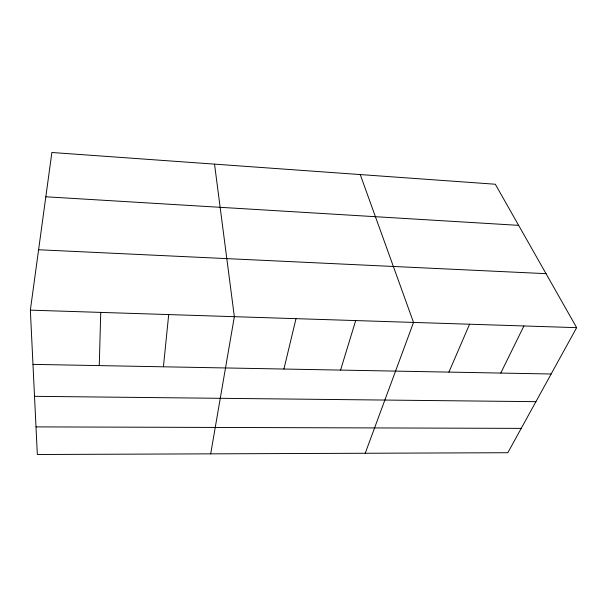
<?xml version="1.0" encoding="UTF-8"?>
<svg xmlns="http://www.w3.org/2000/svg" width="607" height="607" viewBox="0 0 607 607"><rect width="100%" height="100%" fill="white"/><g stroke="black" fill="none" stroke-linecap="round" stroke-linejoin="round"><path stroke-width="0.91" d="M99.267 365.604L100.732 312.4M163.412 366.795L168.693 314.578M30.35 310.147L51.876 152.494L495.312 184.232L576.65 327.651L507.824 452.716L37.331 454.506L30.35 310.147L576.65 327.651M210.69 453.846L234.355 316.687L214.529 164.133M283.917 369.033L296.004 318.66M340.573 370.088L355.694 320.572M365.224 453.254L413.526 322.423L360.239 174.558M448.93 372.106L469.575 324.221M500.767 373.07L523.924 325.959M35.995 426.888L521.216 428.375M34.516 396.325L535.92 401.667M32.975 364.375L551.141 374.003M38.598 249.75L546.034 273.666M45.828 196.782L518.628 225.349"/></g></svg>
